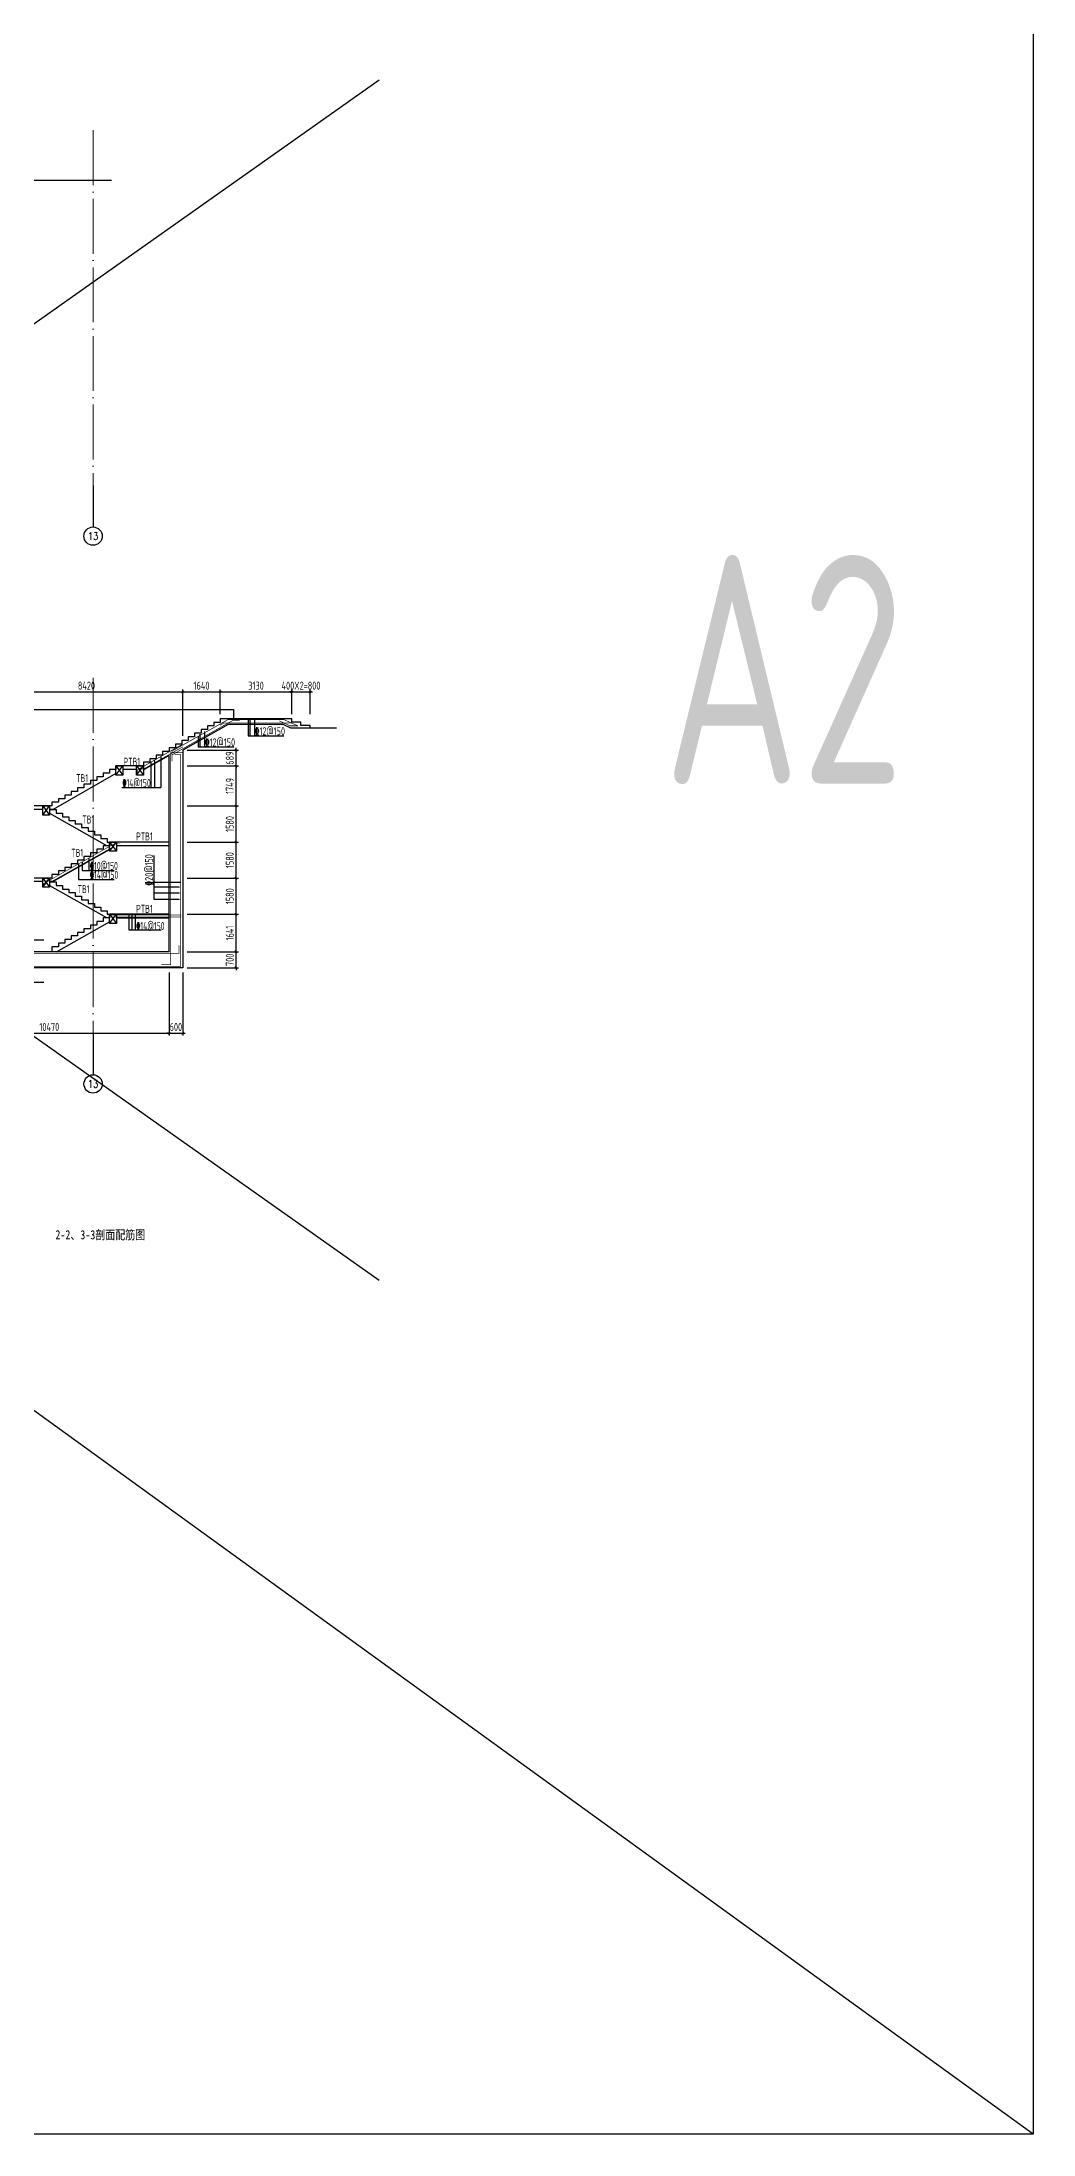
# Model space of a CAD drawing. Header units: millimetres. Extents: x -897614 to 191467, y -439928 to 101803.
# Drawn here: x -709138 to -665797, y -158343 to -66810 of the extents above; entities that cross this region are included whole.
import ezdxf
from ezdxf.enums import TextEntityAlignment as Align

# ---------------------------------------------------------------- set-up
doc = ezdxf.new("R2010")
doc.units = ezdxf.units.MM
doc.header["$LTSCALE"] = 1000
doc.linetypes.add('ACAD_ISO04W100', pattern=[30, 24, -3, 0, -3])
doc.linetypes.add('DASHED', pattern=[19.05, 12.7, -6.35])
for name, color, linetype in [('1STAIR', 2, 'Continuous'), ('AXIS', 3, 'Continuous'), ('DIM_LEAD', 3, 'Continuous'), ('HC_ZP', 4, 'Continuous'), ('JG_TEXT', 7, 'Continuous'), ('REIN', 1, 'Continuous'), ('TEXT(水平)', 7, 'Continuous'), ('TM', 7, 'Continuous'), ('备注', 1, 'Continuous')]:
    doc.layers.add(name, color=color, linetype=linetype)
for name, color, linetype, lineweight in [('AXIS_TEXT', 7, 'Continuous', 18), ('Beam', 4, 'DASHED', 25), ('DOTE', 8, 'ACAD_ISO04W100', 9), ('WALL', 6, 'Continuous', 30)]:
    doc.layers.add(name, color=color, linetype=linetype, lineweight=lineweight)
doc.layers.add('DY', color=1, linetype='Continuous', plot=False)
doc.styles.add('_TCH_AXIS', font='COMPLEX', dxfattribs={"bigfont": 'GBCBIG'})
doc.styles.add('COMPLEX', font='COMPLEX')
doc.styles.add('TK-HZ-ST', font='', dxfattribs={"width": 0.8})
doc.styles.add('TSSD', font='tssdeng.shx', dxfattribs={"width": 0.7, "bigfont": 'tssdchn.shx'})
doc.styles.add('TSSD_Rein', font='tssdeng.shx', dxfattribs={"width": 0.75, "bigfont": 'hztxt.shx'})
doc.styles.get('TK-HZ-ST').set_extended_font_data('SimSun')
doc.dimstyles.new('TSD', dxfattribs={"dimtxt": 350, "dimasz": 100, "dimexe": 100, "dimexo": 200, "dimgap": 100, "dimtad": 1, "dimdec": 0, "dimzin": 0, "dimdsep": 46, "dimtxsty": 'TSSD', "dimblk": 'ARCHTICK', "dimcen": 0.09, "dimclrt": 7, "dimazin": 2, "dimtfac": 1, "dimtdec": 0, "dimtix": 1, "dimtmove": 2, "dimatfit": 3, "dimfxl": 0, "dimtolj": 1, "dimtzin": 0, "dimarcsym": 0})

# ---------------------------------------------------------------- blocks, each defined once
blk = doc.blocks.new('_axiso')
blk.add_circle((0, 0), 0.5)
at = {"layer": 'AXIS_TEXT', "style": 'COMPLEX', "width": 1.041667}
blk.add_attdef('A', text='', height=0.56, dxfattribs=at).set_placement((-0.25, -0.28), (0.25, -0.28), align=Align.FIT)
blk = doc.blocks.new('_ArchTick')
at = {"color": 0, "linetype": 'ByBlock', "const_width": 0.4}
blk.add_lwpolyline([(-0.5, -0.5), (0.5, 0.5)], dxfattribs=at)
blk = doc.blocks.new('*D762')
at = {"layer": 'Defpoints', "color": 0, "transparency": 16777216}
for p in [(-703578, -107318, 0), (-714048, -109018, 0), (-703578, -110181)]:
    blk.add_point(p, dxfattribs=at)
at = {"layer": 'DIM_LEAD', "color": 0, "lineweight": -2, "transparency": 16777216}
for p, q in [((-703578, -107518), (-703578, -110281)), ((-714048, -109218), (-714048, -110281)), ((-714048, -110181), (-703578, -110181))]:
    blk.add_line(p, q, dxfattribs=at)
at = {"layer": 'DIM_LEAD', "color": 0, "lineweight": -2, "transparency": 16777216, "xscale": 100, "yscale": 100, "zscale": 100, "rotation": 180}
blk.add_blockref('_ArchTick', (-714048, -110181), dxfattribs=at)
at = {"layer": 'DIM_LEAD', "color": 0, "lineweight": -2, "transparency": 16777216, "xscale": 100, "yscale": 100, "zscale": 100}
blk.add_blockref('_ArchTick', (-703578, -110181), dxfattribs=at)
at = {"layer": 'DIM_LEAD', "color": 7, "transparency": 16777216, "insert": (-708813, -109906), "char_height": 350, "attachment_point": 5, "style": 'TSSD'}
blk.add_mtext('\\A1;10470', dxfattribs=at)
blk = doc.blocks.new('*D763')
at = {"layer": 'Defpoints', "color": 0, "transparency": 16777216}
for p in [(-703578, -107318, 0), (-702978, -107318, 0), (-702978, -110181)]:
    blk.add_point(p, dxfattribs=at)
at = {"layer": 'DIM_LEAD', "color": 0, "lineweight": -2, "transparency": 16777216}
for p, q in [((-703578, -107518), (-703578, -110281)), ((-702978, -107518), (-702978, -110281)), ((-703578, -110181), (-703678, -110181)), ((-703578, -110181), (-702978, -110181)), ((-702978, -110181), (-702878, -110181))]:
    blk.add_line(p, q, dxfattribs=at)
at = {"layer": 'DIM_LEAD', "color": 0, "lineweight": -2, "transparency": 16777216, "xscale": 100, "yscale": 100, "zscale": 100}
blk.add_blockref('_ArchTick', (-703578, -110181), dxfattribs=at)
at = {"layer": 'DIM_LEAD', "color": 0, "lineweight": -2, "transparency": 16777216, "xscale": 100, "yscale": 100, "zscale": 100, "rotation": 180}
blk.add_blockref('_ArchTick', (-702978, -110181), dxfattribs=at)
at = {"layer": 'DIM_LEAD', "color": 7, "transparency": 16777216, "insert": (-703278, -109906), "char_height": 350, "attachment_point": 5, "style": 'TSSD'}
blk.add_mtext('\\A1;600', dxfattribs=at)
blk = doc.blocks.new('*D764')
at = {"layer": 'Defpoints', "color": 0, "transparency": 16777216}
for p in [(-702978, -106618, 0), (-700646, -106618), (-702978, -107318, 0)]:
    blk.add_point(p, dxfattribs=at)
at = {"layer": 'DIM_LEAD', "color": 0, "lineweight": -2, "transparency": 16777216}
for p, q in [((-702778, -106618), (-700546, -106618)), ((-700646, -106618), (-700646, -106518)), ((-700646, -107318), (-700646, -106618)), ((-702778, -107318), (-700546, -107318)), ((-700646, -107318), (-700646, -107418))]:
    blk.add_line(p, q, dxfattribs=at)
at = {"layer": 'DIM_LEAD', "color": 0, "lineweight": -2, "transparency": 16777216, "xscale": 100, "yscale": 100, "zscale": 100}
for p, rotation in [((-700646, -106618), 270), ((-700646, -107318), 90)]:
    blk.add_blockref('_ArchTick', p, dxfattribs=dict(at, rotation=rotation))
at = {"layer": 'DIM_LEAD', "color": 7, "transparency": 16777216, "insert": (-700921, -106968), "char_height": 350, "attachment_point": 5, "rotation": 90, "style": 'TSSD'}
blk.add_mtext('\\A1;700', dxfattribs=at)
blk = doc.blocks.new('*D765')
at = {"layer": 'Defpoints', "color": 0, "transparency": 16777216}
for p in [(-702978, -104977, 0), (-700646, -104977), (-702978, -106618, 0)]:
    blk.add_point(p, dxfattribs=at)
at = {"layer": 'DIM_LEAD', "color": 0, "lineweight": -2, "transparency": 16777216}
for p, q in [((-702778, -104977), (-700546, -104977)), ((-700646, -106618), (-700646, -104977)), ((-702778, -106618), (-700546, -106618))]:
    blk.add_line(p, q, dxfattribs=at)
at = {"layer": 'DIM_LEAD', "color": 0, "lineweight": -2, "transparency": 16777216, "xscale": 100, "yscale": 100, "zscale": 100}
for p, rotation in [((-700646, -104977), 90), ((-700646, -106618), 270)]:
    blk.add_blockref('_ArchTick', p, dxfattribs=dict(at, rotation=rotation))
at = {"layer": 'DIM_LEAD', "color": 7, "transparency": 16777216, "insert": (-700921, -105798), "char_height": 350, "attachment_point": 5, "rotation": 90, "style": 'TSSD'}
blk.add_mtext('\\A1;1641', dxfattribs=at)
blk = doc.blocks.new('*D766')
at = {"layer": 'Defpoints', "color": 0, "transparency": 16777216}
for p in [(-702978, -103397, 0), (-700646, -103397), (-702978, -104977, 0)]:
    blk.add_point(p, dxfattribs=at)
at = {"layer": 'DIM_LEAD', "color": 0, "lineweight": -2, "transparency": 16777216}
for p, q in [((-702778, -103397), (-700546, -103397)), ((-700646, -104977), (-700646, -103397)), ((-702778, -104977), (-700546, -104977))]:
    blk.add_line(p, q, dxfattribs=at)
at = {"layer": 'DIM_LEAD', "color": 0, "lineweight": -2, "transparency": 16777216, "xscale": 100, "yscale": 100, "zscale": 100}
for p, rotation in [((-700646, -103397), 90), ((-700646, -104977), 270)]:
    blk.add_blockref('_ArchTick', p, dxfattribs=dict(at, rotation=rotation))
at = {"layer": 'DIM_LEAD', "color": 7, "transparency": 16777216, "insert": (-700921, -104187), "char_height": 350, "attachment_point": 5, "rotation": 90, "style": 'TSSD'}
blk.add_mtext('\\A1;1580', dxfattribs=at)
blk = doc.blocks.new('*D767')
at = {"layer": 'Defpoints', "color": 0, "transparency": 16777216}
for p in [(-702978, -101817, 0), (-700646, -101817), (-702978, -103397, 0)]:
    blk.add_point(p, dxfattribs=at)
at = {"layer": 'DIM_LEAD', "color": 0, "lineweight": -2, "transparency": 16777216}
for p, q in [((-702778, -101817), (-700546, -101817)), ((-700646, -103397), (-700646, -101817)), ((-702778, -103397), (-700546, -103397))]:
    blk.add_line(p, q, dxfattribs=at)
at = {"layer": 'DIM_LEAD', "color": 0, "lineweight": -2, "transparency": 16777216, "xscale": 100, "yscale": 100, "zscale": 100}
for p, rotation in [((-700646, -101817), 90), ((-700646, -103397), 270)]:
    blk.add_blockref('_ArchTick', p, dxfattribs=dict(at, rotation=rotation))
at = {"layer": 'DIM_LEAD', "color": 7, "transparency": 16777216, "insert": (-700921, -102607), "char_height": 350, "attachment_point": 5, "rotation": 90, "style": 'TSSD'}
blk.add_mtext('\\A1;1580', dxfattribs=at)
blk = doc.blocks.new('*D768')
at = {"layer": 'Defpoints', "color": 0, "transparency": 16777216}
for p in [(-702978, -100237, 0), (-700646, -100237), (-702978, -101817, 0)]:
    blk.add_point(p, dxfattribs=at)
at = {"layer": 'DIM_LEAD', "color": 0, "lineweight": -2, "transparency": 16777216}
for p, q in [((-702778, -100237), (-700546, -100237)), ((-700646, -101817), (-700646, -100237)), ((-702778, -101817), (-700546, -101817))]:
    blk.add_line(p, q, dxfattribs=at)
at = {"layer": 'DIM_LEAD', "color": 0, "lineweight": -2, "transparency": 16777216, "xscale": 100, "yscale": 100, "zscale": 100}
for p, rotation in [((-700646, -100237), 90), ((-700646, -101817), 270)]:
    blk.add_blockref('_ArchTick', p, dxfattribs=dict(at, rotation=rotation))
at = {"layer": 'DIM_LEAD', "color": 7, "transparency": 16777216, "insert": (-700921, -101027), "char_height": 350, "attachment_point": 5, "rotation": 90, "style": 'TSSD'}
blk.add_mtext('\\A1;1580', dxfattribs=at)
blk = doc.blocks.new('*D769')
at = {"layer": 'Defpoints', "color": 0, "transparency": 16777216}
for p in [(-702978, -98488, 0), (-700646, -98488), (-702978, -100237, 0)]:
    blk.add_point(p, dxfattribs=at)
at = {"layer": 'DIM_LEAD', "color": 0, "lineweight": -2, "transparency": 16777216}
for p, q in [((-702778, -98488), (-700546, -98488)), ((-700646, -100237), (-700646, -98488)), ((-702778, -100237), (-700546, -100237))]:
    blk.add_line(p, q, dxfattribs=at)
at = {"layer": 'DIM_LEAD', "color": 0, "lineweight": -2, "transparency": 16777216, "xscale": 100, "yscale": 100, "zscale": 100}
for p, rotation in [((-700646, -98488), 90), ((-700646, -100237), 270)]:
    blk.add_blockref('_ArchTick', p, dxfattribs=dict(at, rotation=rotation))
at = {"layer": 'DIM_LEAD', "color": 7, "transparency": 16777216, "insert": (-700921, -99363), "char_height": 350, "attachment_point": 5, "rotation": 90, "style": 'TSSD'}
blk.add_mtext('\\A1;1749', dxfattribs=at)
blk = doc.blocks.new('*D770')
at = {"layer": 'Defpoints', "color": 0, "transparency": 16777216}
for p in [(-702978, -97799, 0), (-700646, -97799), (-702978, -98488, 0)]:
    blk.add_point(p, dxfattribs=at)
at = {"layer": 'DIM_LEAD', "color": 0, "lineweight": -2, "transparency": 16777216}
for p, q in [((-702778, -97799), (-700546, -97799)), ((-700646, -97799), (-700646, -97699)), ((-700646, -98488), (-700646, -97799)), ((-702778, -98488), (-700546, -98488)), ((-700646, -98488), (-700646, -98588))]:
    blk.add_line(p, q, dxfattribs=at)
at = {"layer": 'DIM_LEAD', "color": 0, "lineweight": -2, "transparency": 16777216, "xscale": 100, "yscale": 100, "zscale": 100}
for p, rotation in [((-700646, -97799), 270), ((-700646, -98488), 90)]:
    blk.add_blockref('_ArchTick', p, dxfattribs=dict(at, rotation=rotation))
at = {"layer": 'DIM_LEAD', "color": 7, "transparency": 16777216, "insert": (-700921, -98143), "char_height": 350, "attachment_point": 5, "rotation": 90, "style": 'TSSD'}
blk.add_mtext('\\A1;689', dxfattribs=at)
blk = doc.blocks.new('*D802')
at = {"layer": 'Defpoints', "color": 0, "transparency": 16777216}
for p in [(-711398, -96019, 0), (-702978, -95250), (-702978, -97375, 0)]:
    blk.add_point(p, dxfattribs=at)
at = {"layer": 'DIM_LEAD', "color": 0, "lineweight": -2, "transparency": 16777216}
for p, q in [((-711398, -95819), (-711398, -95150)), ((-702978, -97175), (-702978, -95150)), ((-711398, -95250), (-702978, -95250))]:
    blk.add_line(p, q, dxfattribs=at)
at = {"layer": 'DIM_LEAD', "color": 0, "lineweight": -2, "transparency": 16777216, "xscale": 100, "yscale": 100, "zscale": 100, "rotation": 180}
blk.add_blockref('_ArchTick', (-711398, -95250), dxfattribs=at)
at = {"layer": 'DIM_LEAD', "color": 0, "lineweight": -2, "transparency": 16777216, "xscale": 100, "yscale": 100, "zscale": 100}
blk.add_blockref('_ArchTick', (-702978, -95250), dxfattribs=at)
at = {"layer": 'DIM_LEAD', "color": 7, "transparency": 16777216, "insert": (-707188, -94975), "char_height": 350, "attachment_point": 5, "style": 'TSSD'}
blk.add_mtext('\\A1;8420', dxfattribs=at)
blk = doc.blocks.new('*D803')
at = {"layer": 'Defpoints', "color": 0, "transparency": 16777216}
for p in [(-701338, -95250), (-701338, -96421, 0), (-702978, -97375, 0)]:
    blk.add_point(p, dxfattribs=at)
at = {"layer": 'DIM_LEAD', "color": 0, "lineweight": -2, "transparency": 16777216}
for p, q in [((-702978, -97175), (-702978, -95150)), ((-701338, -96221), (-701338, -95150)), ((-702978, -95250), (-701338, -95250))]:
    blk.add_line(p, q, dxfattribs=at)
at = {"layer": 'DIM_LEAD', "color": 0, "lineweight": -2, "transparency": 16777216, "xscale": 100, "yscale": 100, "zscale": 100, "rotation": 180}
blk.add_blockref('_ArchTick', (-702978, -95250), dxfattribs=at)
at = {"layer": 'DIM_LEAD', "color": 0, "lineweight": -2, "transparency": 16777216, "xscale": 100, "yscale": 100, "zscale": 100}
blk.add_blockref('_ArchTick', (-701338, -95250), dxfattribs=at)
at = {"layer": 'DIM_LEAD', "color": 7, "transparency": 16777216, "insert": (-702158, -94975), "char_height": 350, "attachment_point": 5, "style": 'TSSD'}
blk.add_mtext('\\A1;1640', dxfattribs=at)
blk = doc.blocks.new('*D804')
at = {"layer": 'Defpoints', "color": 0, "transparency": 16777216}
for p in [(-698208, -95250), (-701338, -96421, 0), (-698208, -96421, 0)]:
    blk.add_point(p, dxfattribs=at)
at = {"layer": 'DIM_LEAD', "color": 0, "lineweight": -2, "transparency": 16777216}
for p, q in [((-701338, -96221), (-701338, -95150)), ((-698208, -96221), (-698208, -95150)), ((-701338, -95250), (-698208, -95250))]:
    blk.add_line(p, q, dxfattribs=at)
at = {"layer": 'DIM_LEAD', "color": 0, "lineweight": -2, "transparency": 16777216, "xscale": 100, "yscale": 100, "zscale": 100, "rotation": 180}
blk.add_blockref('_ArchTick', (-701338, -95250), dxfattribs=at)
at = {"layer": 'DIM_LEAD', "color": 0, "lineweight": -2, "transparency": 16777216, "xscale": 100, "yscale": 100, "zscale": 100}
blk.add_blockref('_ArchTick', (-698208, -95250), dxfattribs=at)
at = {"layer": 'DIM_LEAD', "color": 7, "transparency": 16777216, "insert": (-699773, -94975), "char_height": 350, "attachment_point": 5, "style": 'TSSD'}
blk.add_mtext('\\A1;3130', dxfattribs=at)
blk = doc.blocks.new('*D805')
at = {"layer": 'Defpoints', "color": 0, "transparency": 16777216}
for p in [(-697408, -95250), (-698208, -96421, 0), (-697408, -96421, 0)]:
    blk.add_point(p, dxfattribs=at)
at = {"layer": 'DIM_LEAD', "color": 0, "lineweight": -2, "transparency": 16777216}
for p, q in [((-698208, -96221), (-698208, -95150)), ((-697408, -96221), (-697408, -95150)), ((-698208, -95250), (-698308, -95250)), ((-698208, -95250), (-697408, -95250)), ((-697408, -95250), (-697308, -95250))]:
    blk.add_line(p, q, dxfattribs=at)
at = {"layer": 'DIM_LEAD', "color": 0, "lineweight": -2, "transparency": 16777216, "xscale": 100, "yscale": 100, "zscale": 100}
blk.add_blockref('_ArchTick', (-698208, -95250), dxfattribs=at)
at = {"layer": 'DIM_LEAD', "color": 0, "lineweight": -2, "transparency": 16777216, "xscale": 100, "yscale": 100, "zscale": 100, "rotation": 180}
blk.add_blockref('_ArchTick', (-697408, -95250), dxfattribs=at)
at = {"layer": 'DIM_LEAD', "color": 7, "transparency": 16777216, "insert": (-697808, -94975), "char_height": 350, "attachment_point": 5, "style": 'TSSD'}
blk.add_mtext('\\A1;400X2=800', dxfattribs=at)

msp = doc.modelspace()

# ---------------------------------------------------------------- linework, layer by layer
at = {"layer": '1STAIR', "linetype": 'Continuous'}
for p, q in [((-706302.87911, -101975.0803, 0), (-708789.14848, -100572.11401, 0)), ((-706302.87911, -105135.0803, 0), (-708789.14848, -103732.11401, 0))]:
    msp.add_line(p, q, dxfattribs=at)
at = {"layer": '1STAIR', "linetype": 'Continuous', "elevation": 0}
for points in [[(-708797.655, -100387.0803), (-708797.655, -100395.0803), (-708517.655, -100395.0803), (-708517.655, -100553.0803), (-708237.655, -100553.0803), (-708237.655, -100711.0803), (-707957.655, -100711.0803), (-707957.655, -100869.0803), (-707677.655, -100869.0803), (-707677.655, -101027.0803), (-707397.655, -101027.0803), (-707397.655, -101185.0803), (-707117.655, -101185.0803), (-707117.655, -101343.0803), (-706837.655, -101343.0803), (-706837.655, -101501.0803), (-706557.655, -101501.0803), (-706557.655, -101659.0803), (-706277.655, -101659.0803), (-706277.655, -101817.0803), (-706177.655, -101817.0803)], [(-708797.655, -103547.0803), (-708797.655, -103555.0803), (-708517.655, -103555.0803), (-708517.655, -103713.0803), (-708237.655, -103713.0803), (-708237.655, -103871.0803), (-707957.655, -103871.0803), (-707957.655, -104029.0803), (-707677.655, -104029.0803), (-707677.655, -104187.0803), (-707397.655, -104187.0803), (-707397.655, -104345.0803), (-707117.655, -104345.0803), (-707117.655, -104503.0803), (-706837.655, -104503.0803), (-706837.655, -104661.0803), (-706557.655, -104661.0803), (-706557.655, -104819.0803), (-706277.655, -104819.0803), (-706277.655, -104977.0803), (-706177.655, -104977.0803)]]:
    msp.add_lwpolyline(points, dxfattribs=at)
at = {"layer": 'AXIS'}
for p, q in [((-706898.22776, -86213.90406, 0), (-706898.22776, -88033.75402, 0)), ((-706897.72776, -110178.37096, 0), (-706897.72776, -111998.22092, 0))]:
    msp.add_line(p, q, dxfattribs=at)
at = {"layer": 'Beam'}
for p, q in [((-705897.655, -98488.0803, 0), (-705597.655, -98888.0803, 0)), ((-705897.655, -98888.0803, 0), (-705597.655, -98488.0803, 0)), ((-704997.655, -98488.0803, 0), (-704697.655, -98888.0803, 0)), ((-704997.655, -98888.0803, 0), (-704697.655, -98488.0803, 0)), ((-709097.655, -100237.0803, 0), (-708797.655, -100637.0803, 0)), ((-709097.655, -100637.0803, 0), (-708797.655, -100237.0803, 0)), ((-706177.655, -101817.0803, 0), (-705877.655, -102217.0803, 0)), ((-706177.655, -102217.0803, 0), (-705877.655, -101817.0803, 0)), ((-709097.655, -103397.0803, 0), (-708797.655, -103797.0803, 0)), ((-709097.655, -103797.0803, 0), (-708797.655, -103397.0803, 0)), ((-706177.655, -104977.0803, 0), (-705877.655, -105377.0803, 0)), ((-706177.655, -105377.0803, 0), (-705877.655, -104977.0803, 0))]:
    msp.add_line(p, q, dxfattribs=at)
at = {"layer": 'Beam', "elevation": 0}
for points in [[(-705897.655, -98488.0803), (-705597.655, -98488.0803), (-705597.655, -98888.0803), (-705897.655, -98888.0803)], [(-704997.655, -98488.0803), (-704697.655, -98488.0803), (-704697.655, -98888.0803), (-704997.655, -98888.0803)], [(-709097.655, -100237.0803), (-708797.655, -100237.0803), (-708797.655, -100637.0803), (-709097.655, -100637.0803)], [(-706177.655, -101817.0803), (-705877.655, -101817.0803), (-705877.655, -102217.0803), (-706177.655, -102217.0803)], [(-709097.655, -103397.0803), (-708797.655, -103397.0803), (-708797.655, -103797.0803), (-709097.655, -103797.0803)], [(-706177.655, -104977.0803), (-705877.655, -104977.0803), (-705877.655, -105377.0803), (-706177.655, -105377.0803)]]:
    msp.add_lwpolyline(points, close=True, dxfattribs=at)
at = {"layer": 'DOTE', "ltscale": 0.1}
for p, q in [((-706898.22776, -70679.39559, 0), (-706898.22776, -86421.63076, 0)), ((-706897.72776, -94636.86249, 0), (-706897.72776, -110386.09766, 0))]:
    msp.add_line(p, q, dxfattribs=at)
at = {"layer": 'DY'}
msp.add_line((-665796.93925, -158342.98831), (-897614.31872, 9634.60665), dxfattribs=at)
msp.add_lwpolyline([(-897614.31872, 9634.60665), (-665796.93925, 9634.60665), (-665796.93925, -158342.98831), (-897614.31872, -158342.98831)], close=True, dxfattribs=at)
at = {"layer": 'HC_ZP', "color": 7}
for p, q in [((-706086.94614, -72874.95131, 0), (-762171.96032, -72874.95131, 0)), ((-697407.655, -96821.0803, 0), (-696251.84489, -96821.0803, 0))]:
    msp.add_line(p, q, dxfattribs=at)
at = {"layer": 'JG_TEXT'}
for p, q in [((-702027.68749, -96995.02567), (-702027.68749, -97653.7353)), ((-700114.96726, -96464.03784), (-700114.96726, -97167.26135)), ((-700042.80376, -96434.18323), (-700042.80376, -97167.26135)), ((-699844.94413, -96434.18323), (-699844.94413, -97167.26135)), ((-702297.71062, -97190.20463), (-702297.71062, -97653.7353)), ((-702297.71062, -97653.7353), (-700741.0327, -97653.7353)), ((-702225.54713, -97107.4549), (-702225.54713, -97653.7353)), ((-700114.96726, -97167.26135), (-698558.28934, -97167.26135)), ((-704374.86334, -98336.71526, 0), (-704374.86334, -99432.7849, 0)), ((-704210.32621, -98261.50316, 0), (-704210.32621, -99432.7849, 0)), ((-703930.32621, -98103.50316, 0), (-703930.32621, -99432.7849, 0)), ((-705642.67028, -99432.7849, 0), (-703930.32621, -99432.7849, 0)), ((-704231.24531, -104323.38322), (-704231.24531, -102406.34171)), ((-707534.86334, -102773.71526, 0), (-707534.86334, -103449.1031, 0)), ((-707370.32621, -102698.50316, 0), (-707370.32621, -103057.8151, 0)), ((-707370.32621, -103057.8151, 0), (-705973.31068, -103057.8151, 0)), ((-707090.32621, -102540.50316, 0), (-707090.32621, -103057.8151, 0)), ((-707534.86334, -103449.1031, 0), (-705973.31068, -103449.1031, 0)), ((-703062.27669, -103582.51963, 0), (-704231.24531, -103582.51963)), ((-703136.827, -103793.68327, 0), (-704231.24531, -103793.68327)), ((-703136.827, -103793.68327, 0), (-704231.24531, -103793.68327)), ((-703136.827, -104054.14419, 0), (-704231.24531, -104054.14419)), ((-703136.827, -104323.38322, 0), (-704231.24531, -104323.38322)), ((-705332.94316, -105010.08592), (-705332.94316, -105658.20272)), ((-705206.6379, -105022.33156), (-705206.6379, -105658.20272)), ((-705060.3541, -105022.33156), (-705060.3541, -105658.20272)), ((-710879.20772, -106093.37881), (-709055.65076, -106093.37881)), ((-705332.94316, -105658.20272), (-703927.36174, -105658.20272)), ((-710879.20772, -107943.3336), (-709055.65076, -107943.3336))]:
    msp.add_line(p, q, dxfattribs=at)
at = {"layer": 'REIN'}
for points, const_width in [([(-703442.92898, -98286.27802), (-703442.92898, -97834.75112), (-701007.47082, -96464.03784), (-698549.40181, -96464.03784), (-697940.29394, -96732.74925)], 30), ([(-698262.70464, -96610.84076), (-701186.55763, -96610.84076), (-701347.47228, -96708.91043)], 30), ([(-702992.65784, -97539.77399), (-704961.50749, -98657.79932), (-704961.50749, -98786.57254)], 30), ([(-702977.65499, -97652.55879), (-704670.31892, -98613.75009), (-704883.2827, -98613.75009)], 30), ([(-703920.57878, -107174.97707), (-703511.67669, -107174.97707), (-703511.67669, -97903.64659), (-702977.65499, -97903.64659)], 30), ([(-703327.79931, -97992.40924), (-703062.27669, -97992.40924), (-703062.27669, -107257.48268), (-714607.43614, -107257.48268), (-714607.43614, -107589.34532)], 30), ([(-709060.40534, -103747.41409), (-709060.40534, -103634.55681), (-705924.22288, -101864.85385), (-705702.08027, -101864.85385)], 25), ([(-715117.86745, -108890.70622), (-714663.9177, -108890.70622), (-714663.9177, -106685.6916), (-703140.41298, -106685.6916), (-703140.41298, -106334.95561)], 30)]:
    msp.add_lwpolyline(points, dxfattribs=dict(at, const_width=const_width))
at = {"layer": 'REIN', "elevation": 0}
for points, const_width in [([(-703442.92898, -98002.12786), (-700799.48435, -96501.63381), (-700495.20632, -96501.63381)], 30), ([(-697940.29394, -96732.74925), (-698293.59798, -96732.74925), (-698759.74641, -96513.29238)], 30), ([(-706044.31075, -102039.28797), (-708672.28431, -103522.2159), (-709063.17188, -103522.2159)], 25), ([(-706127.54457, -105010.08592), (-703042.99047, -105010.08592)], 25), ([(-706127.54457, -105099.47596), (-703042.99047, -105099.47596)], 25)]:
    msp.add_lwpolyline(points, dxfattribs=dict(at, const_width=const_width))
at = {"layer": 'REIN', "const_width": 25}
for points in [[(-702027.68749, -97007.52567, -1), (-702027.68749, -96982.52567, -1)], [(-700046.17647, -96656.23478, -1), (-700046.17647, -96631.23478, -1)], [(-700042.80376, -96446.68323, -1), (-700042.80376, -96421.68323, -1)], [(-699848.31684, -96656.23478, -1), (-699848.31684, -96631.23478, -1)], [(-699844.94413, -96446.68323, -1), (-699844.94413, -96421.68323, -1)], [(-702225.54713, -97119.9549, -1), (-702225.54713, -97094.9549, -1)], [(-702225.54713, -97361.12313, -1), (-702225.54713, -97336.12313, -1)], [(-702027.68749, -97248.6939, -1), (-702027.68749, -97223.6939, -1)], [(-703460.76378, -103793.68327, 1), (-703435.76378, -103793.68327, 1)], [(-703460.76378, -104054.14419, 1), (-703435.76378, -104054.14419, 1)], [(-703460.76378, -104323.38322, 1), (-703435.76378, -104323.38322, 1)], [(-703149.327, -103793.68327, 1), (-703124.327, -103793.68327, 1)], [(-703149.327, -104054.14419, 1), (-703124.327, -104054.14419, 1)], [(-703149.327, -104323.38322, 1), (-703124.327, -104323.38322, 1)], [(-705206.6379, -105034.83156, -1), (-705206.6379, -105009.83156, -1)], [(-705206.6379, -105101.18009, -1), (-705206.6379, -105076.18009, -1)], [(-705060.3541, -105034.83156, -1), (-705060.3541, -105009.83156, -1)], [(-705060.3541, -105101.18009, -1), (-705060.3541, -105076.18009, -1)]]:
    msp.add_lwpolyline(points, format="xyb", close=True, dxfattribs=at)
at = {"layer": 'REIN', "const_width": 25, "elevation": 0}
for points in [[(-704210.32621, -98274.00316, -1), (-704210.32621, -98249.00316, -1)], [(-704210.32621, -98340.35169, -1), (-704210.32621, -98315.35169, -1)], [(-703930.32621, -98116.00316, -1), (-703930.32621, -98091.00316, -1)], [(-703930.32621, -98182.35169, -1), (-703930.32621, -98157.35169, -1)], [(-707090.32621, -102553.00316, -1), (-707090.32621, -102528.00316, -1)], [(-707370.32621, -102711.00316, -1), (-707370.32621, -102686.00316, -1)], [(-707370.32621, -102777.35169, -1), (-707370.32621, -102752.35169, -1)], [(-707090.32621, -102619.35169, -1), (-707090.32621, -102594.35169, -1)]]:
    msp.add_lwpolyline(points, format="xyb", close=True, dxfattribs=at)
at = {"layer": 'WALL'}
for p, q in [((-711397.655, -96019.0803, 0), (-700757.65509, -96019.0803, 0)), ((-700757.65509, -96019.0803, 0), (-700757.65509, -96421.0803, 0)), ((-700991.62459, -96671.0803, 0), (-702977.65499, -97798.86185, 0)), ((-698207.655, -96421.0803, 0), (-701337.655, -96421.0803, 0)), ((-698566.672, -96671.0803, 0), (-700991.62459, -96671.0803, 0)), ((-698566.672, -96671.0803, 0), (-698266.672, -96821.0803, 0)), ((-698266.672, -96821.0803, 0), (-697407.655, -96821.0803, 0)), ((-698207.655, -96571.0803, 0), (-698207.655, -96421.0803, 0)), ((-697807.655, -96571.0803, 0), (-698207.655, -96571.0803, 0)), ((-697807.655, -96721.0803, 0), (-697807.655, -96571.0803, 0)), ((-697407.655, -96721.0803, 0), (-697807.655, -96721.0803, 0)), ((-697407.655, -96821.0803, 0), (-697407.655, -96721.0803, 0)), ((-702977.65499, -97798.86185, 0), (-702977.65499, -107318.0803, 0)), ((-703577.655, -106618.0803, 0), (-703577.655, -98024.57781, 0)), ((-708658.25368, -103547.0803, 0), (-706177.655, -102147.3139, 0)), ((-705877.655, -101967.0803, 0), (-703577.655, -101967.0803, 0)), ((-709097.655, -103547.0803, 0), (-711397.655, -103547.0803, 0)), ((-708658.25368, -103547.0803, 0), (-708797.655, -103547.0803, 0)), ((-705877.655, -105138.02819, 0), (-705858.25368, -105127.0803, 0)), ((-705858.25368, -105127.0803, 0), (-703577.655, -105127.0803, 0)), ((-708500.53216, -106618.0803, 0), (-706177.655, -105307.3139, 0)), ((-703577.655, -106618.0803, 0), (-714947.6875, -106618.0803, 0)), ((-702977.65499, -107318.0803, 0), (-714047.65501, -107318.0803, 0))]:
    msp.add_line(p, q, dxfattribs=at)
at = {"layer": 'WALL', "elevation": 0}
for points in [[(-701337.655, -96421.0803), (-701337.655, -96580.0803), (-701617.655, -96580.0803), (-701617.655, -96739.0803), (-701897.655, -96739.0803), (-701897.655, -96898.0803), (-702177.655, -96898.0803), (-702177.655, -97057.0803), (-702457.655, -97057.0803), (-702457.655, -97216.0803), (-702737.655, -97216.0803), (-702737.655, -97375.0803), (-703017.655, -97375.0803), (-703017.655, -97534.0803), (-703297.655, -97534.0803), (-703297.655, -97693.0803), (-703577.655, -97693.0803), (-703577.655, -97852.0803), (-703857.655, -97852.0803), (-703857.655, -98011.0803), (-704137.655, -98011.0803), (-704137.655, -98170.0803), (-704417.655, -98170.0803), (-704417.655, -98329.0803), (-704697.655, -98329.0803), (-704697.655, -98488.0803), (-705897.655, -98488.0803)], [(-705897.655, -98488.0803), (-705897.655, -98647.0803), (-706177.655, -98647.0803), (-706177.655, -98806.0803), (-706457.655, -98806.0803), (-706457.655, -98965.0803), (-706737.655, -98965.0803), (-706737.655, -99124.0803), (-707017.655, -99124.0803), (-707017.655, -99283.0803), (-707297.655, -99283.0803), (-707297.655, -99442.0803), (-707577.655, -99442.0803), (-707577.655, -99601.0803), (-707857.655, -99601.0803), (-707857.655, -99760.0803), (-708137.655, -99760.0803), (-708137.655, -99919.0803), (-708417.655, -99919.0803), (-708417.655, -100078.0803), (-708697.655, -100078.0803), (-708697.655, -100237.0803), (-711397.655, -100237.0803)], [(-705897.655, -98820.30713), (-708645.70971, -100387.0803), (-708797.655, -100387.0803)], [(-704997.655, -98638.0803), (-705597.655, -98638.0803)], [(-703577.655, -98024.57781), (-704658.03676, -98638.0803), (-704697.655, -98638.0803)], [(-709097.655, -100387.0803), (-711397.655, -100387.0803)], [(-703577.655, -101817.0803), (-706177.655, -101817.0803), (-706177.655, -101975.0803), (-706457.655, -101975.0803), (-706457.655, -102133.0803), (-706737.655, -102133.0803), (-706737.655, -102291.0803), (-707017.655, -102291.0803), (-707017.655, -102449.0803), (-707297.655, -102449.0803), (-707297.655, -102607.0803), (-707577.655, -102607.0803), (-707577.655, -102765.0803), (-707857.655, -102765.0803), (-707857.655, -102923.0803), (-708137.655, -102923.0803), (-708137.655, -103081.0803), (-708417.655, -103081.0803), (-708417.655, -103239.0803), (-708697.655, -103239.0803), (-708697.655, -103397.0803), (-711397.655, -103397.0803)], [(-703577.655, -104977.0803), (-706177.655, -104977.0803), (-706177.655, -105135.0803), (-706457.655, -105135.0803), (-706457.655, -105293.0803), (-706737.655, -105293.0803), (-706737.655, -105451.0803), (-707017.655, -105451.0803), (-707017.655, -105609.0803), (-707297.655, -105609.0803), (-707297.655, -105767.0803), (-707577.655, -105767.0803), (-707577.655, -105925.0803), (-707857.655, -105925.0803), (-707857.655, -106083.0803), (-708137.655, -106083.0803), (-708137.655, -106241.0803), (-708417.655, -106241.0803), (-708417.655, -106399.0803), (-708697.655, -106399.0803), (-708697.655, -106618.0803)]]:
    msp.add_lwpolyline(points, dxfattribs=at)
at = {"layer": '备注', "color": 1}
for p, q in [((-768645.49474, -68489.82125), (-694395.49474, -120989.82125)), ((-694395.49474, -68489.82125), (-768645.49474, -120989.82125))]:
    msp.add_line(p, q, dxfattribs=at)

# ---------------------------------------------------------------- block references
at = {"layer": 'AXIS'}
ref = msp.add_blockref('_axiso', (-706898.22776, -88433.75402, 0), dxfattribs=dict(at, xscale=800, yscale=800, zscale=800))
ref.add_attrib('A', '13', dxfattribs={"layer": 'AXIS_TEXT', "ltscale": 10, "height": 328.445495, "style": '_TCH_AXIS'}).set_placement((-707125.01156, -88597.97677, 0), (-706671.44397, -88597.97677, 0), align=Align.FIT)
ref = msp.add_blockref('_axiso', (-706897.72776, -112398.22092, 0), dxfattribs=dict(at, xscale=800, yscale=800, zscale=800))
ref.add_attrib('A', '13', dxfattribs={"layer": 'AXIS_TEXT', "ltscale": 10, "height": 328.445495, "style": '_TCH_AXIS'}).set_placement((-707124.51156, -112562.44367, 0), (-706670.94397, -112562.44367, 0), align=Align.FIT)

# ---------------------------------------------------------------- texts
at = {"layer": 'JG_TEXT', "style": 'TSSD'}
for s, width, p in [('%%13212@150', 0.7, (-699832.03565, -97143.86355, 0)), ('%%13212@150', 0.7, (-702014.77901, -97630.3375, 0)), ('TB1', 0.6, (-707636.95503, -99196.07414, 0)), ('PTB1', 0.6, (-705564.43855, -98479.79594, 0)), ('%%13214@150', 0.6, (-705615.94548, -99410.63611, 0)), ('TB1', 0.6, (-707369.62732, -101005.95802, 0)), ('PTB1', 0.6, (-705013.38814, -101747.99716, 0)), ('TB1', 0.6, (-707851.05464, -102464.11736, 0)), ('%%13210@150', 0.6, (-707035.91905, -103035.66632, 0)), ('%%13214@150', 0.6, (-707035.91905, -103426.95432, 0)), ('TB1', 0.6, (-707574.78355, -104052.77909, 0)), ('PTB1', 0.6, (-705013.38814, -104913.74046, 0)), ('%%13214@150', 0.6, (-705013.38814, -105664.50659, 0))]:
    msp.add_text(s, height=350, dxfattribs=dict(at, width=width)).set_placement(p)
at = {"layer": 'JG_TEXT', "style": 'TSSD', "width": 0.7}
msp.add_text('%%13220@150', height=350, rotation=90, dxfattribs=at).set_placement((-704274.28252, -103724.13026, 0))
at = {"layer": 'TEXT(水平)', "style": 'TSSD_Rein', "width": 0.7}
msp.add_text('A2', height=10000, dxfattribs=at).set_placement((-681971.09608, -99258.49548))
at = {"layer": 'TM', "style": 'TK-HZ-ST', "width": 0.8}
msp.add_text('2-2、3-3剖面配筋图', height=400, rotation=359.9999991462, dxfattribs=at).set_placement((-706582.99474, -118989.82125, 0), align=Align.MIDDLE)

# ---------------------------------------------------------------- dimensions: what is measured, and where the dimension line sits
at = {"layer": 'DIM_LEAD'}
for base, p1, p2, picture, middle in [((-702977.65499, -95249.8117), (-711397.655, -96019.0803, 0), (-702977.65499, -97375.0803, 0), '*D802', (-707187.65499, -94974.8117)), ((-701337.655, -95249.8117), (-702977.65499, -97375.0803, 0), (-701337.655, -96421.0803, 0), '*D803', (-702157.65499, -94974.8117)), ((-698207.655, -95249.8117), (-701337.655, -96421.0803, 0), (-698207.655, -96421.0803, 0), '*D804', (-699772.655, -94974.8117)), ((-703577.655, -110180.84048), (-714047.65501, -109018.0803, 0), (-703577.655, -107318.0803, 0), '*D762', (-708812.65501, -109905.84048)), ((-702977.65499, -110180.84048), (-703577.655, -107318.0803, 0), (-702977.65499, -107318.0803, 0), '*D763', (-703277.655, -109905.84048))]:
    dim = msp.add_linear_dim(base=base, p1=p1, p2=p2, dimstyle='TSD', dxfattribs=at)
    dim.commit()
    dim.dimension.update_dxf_attribs({"geometry": picture, "text_midpoint": middle})
dim = msp.add_linear_dim(base=(-697407.655, -95249.8117), p1=(-698207.655, -96421.0803, 0), p2=(-697407.655, -96421.0803, 0), text='400X2=<>', dimstyle='TSD', dxfattribs=at)
dim.commit()
dim.dimension.update_dxf_attribs({"geometry": '*D805', "text_midpoint": (-697807.655, -94974.8117)})
for base, p1, p2, picture, middle in [((-700645.78168, -97798.86185), (-702977.65499, -98488.0803, 0), (-702977.65499, -97798.86185, 0), '*D770', (-700920.78168, -98143.47107)), ((-700645.78168, -98488.0803), (-702977.65499, -100237.0803, 0), (-702977.65499, -98488.0803, 0), '*D769', (-700920.78168, -99362.5803)), ((-700645.78168, -100237.0803), (-702977.65499, -101817.0803, 0), (-702977.65499, -100237.0803, 0), '*D768', (-700920.78168, -101027.0803)), ((-700645.78168, -101817.0803), (-702977.65499, -103397.0803, 0), (-702977.65499, -101817.0803, 0), '*D767', (-700920.78168, -102607.0803)), ((-700645.78168, -103397.0803), (-702977.65499, -104977.0803, 0), (-702977.65499, -103397.0803, 0), '*D766', (-700920.78168, -104187.0803)), ((-700645.78168, -104977.0803), (-702977.65499, -106618.0803, 0), (-702977.65499, -104977.0803, 0), '*D765', (-700920.78168, -105797.5803)), ((-700645.78168, -106618.0803), (-702977.65499, -107318.0803, 0), (-702977.65499, -106618.0803, 0), '*D764', (-700920.78168, -106968.0803))]:
    dim = msp.add_linear_dim(base=base, p1=p1, p2=p2, angle=90, dimstyle='TSD', dxfattribs=at)
    dim.commit()
    dim.dimension.update_dxf_attribs({"geometry": picture, "text_midpoint": middle})

doc.saveas('drawing.dxf')
